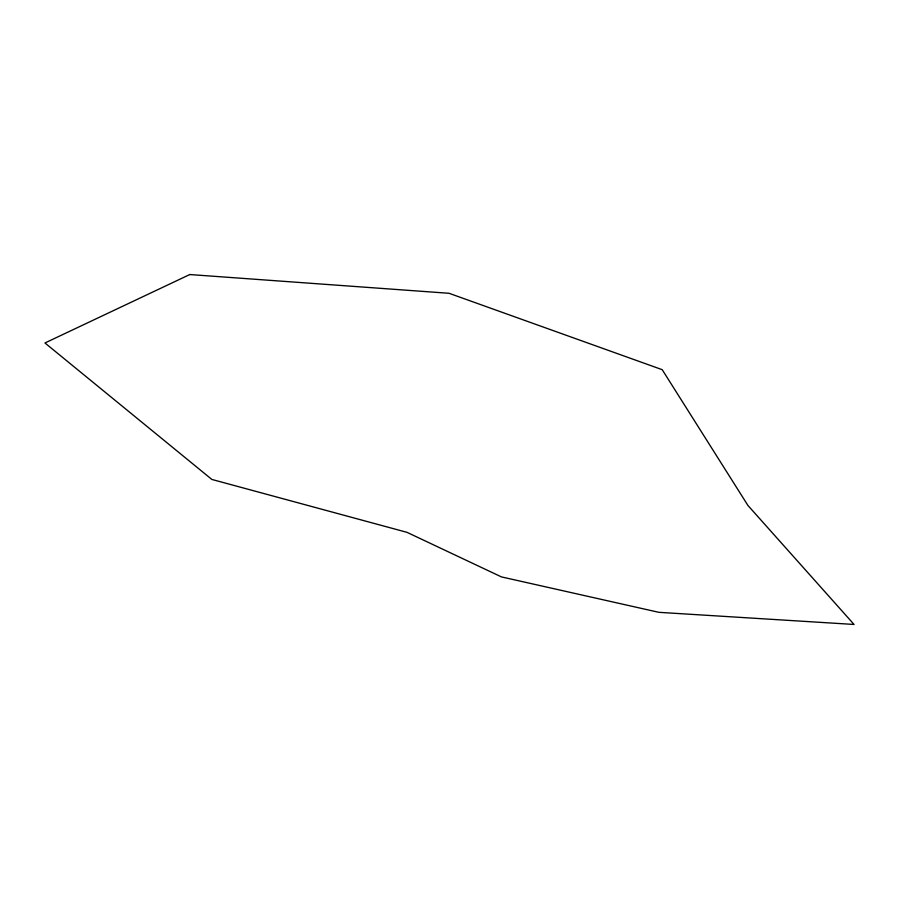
<?xml version="1.0" encoding="UTF-8"?>
<svg xmlns="http://www.w3.org/2000/svg" width="899" height="899" viewBox="0 0 899 899"><rect width="100%" height="100%" fill="white"/><g stroke="black" fill="none" stroke-linecap="round" stroke-linejoin="round"><path stroke-width="1.35" d="M189.779 274.543L44.95 342.98L211.849 479.437L407.011 532.343L501.451 576.911L658.9 612.331L854.05 624.457L747.946 505.485L662.203 369.68L449.051 293.288L189.779 274.543"/></g></svg>
